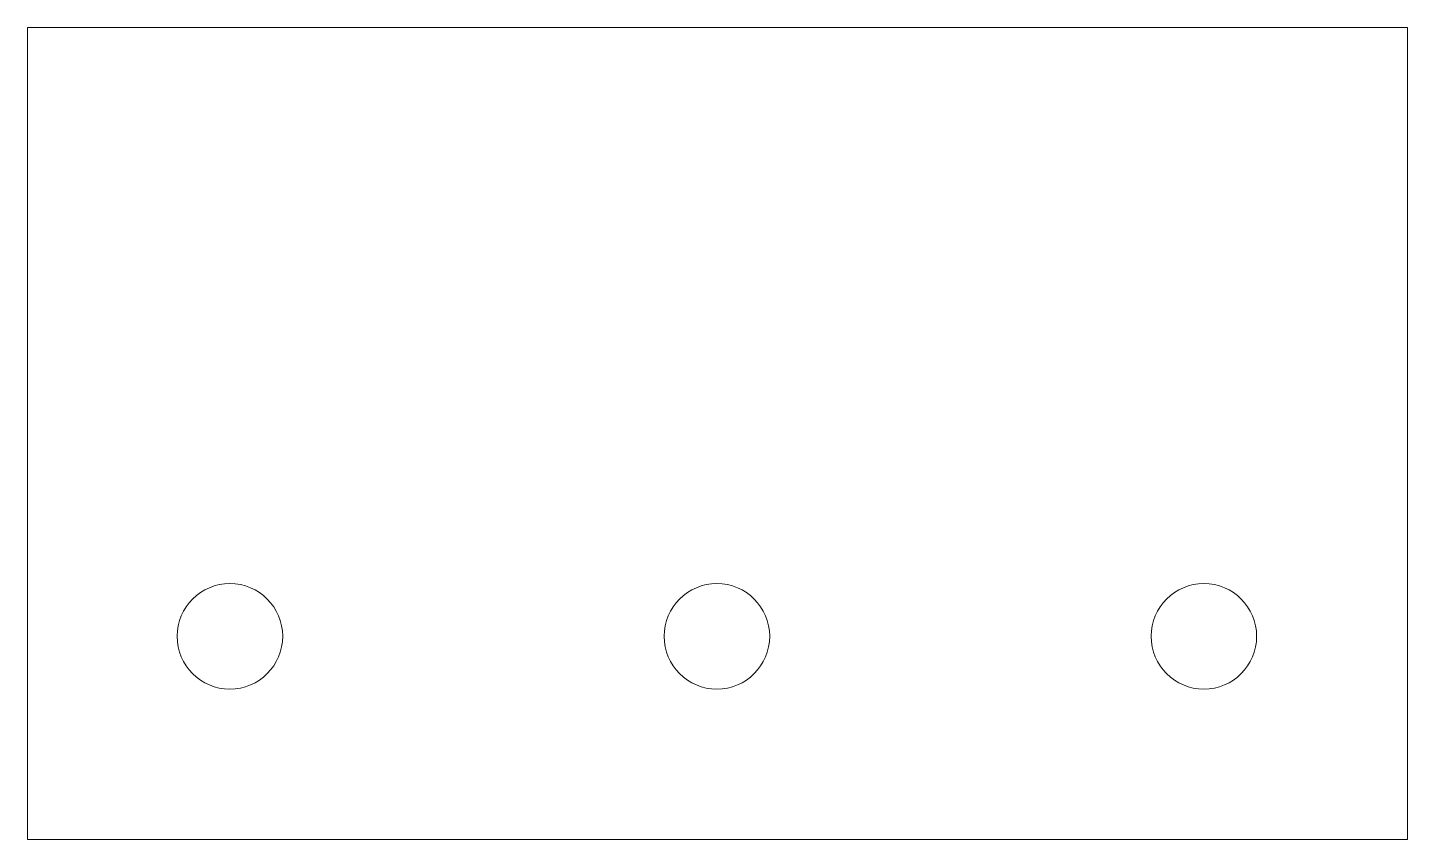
# Model space of a CAD drawing. Header units: millimetres. Extents: x 17494 to 17834, y 22921 to 23121.
import ezdxf

# ---------------------------------------------------------------- set-up
doc = ezdxf.new("R2010")
doc.units = ezdxf.units.MM
doc.header["$LTSCALE"] = 250
doc.layers.add('Part', color=7, linetype='Continuous', lineweight=0)

msp = doc.modelspace()

# ---------------------------------------------------------------- linework, layer by layer
at = {"layer": 'Part', "color": 3}
for p, q in [((17493.84, 22921.04), (17493.84, 23121.04)), ((17493.84, 23121.04), (17833.84, 23121.04)), ((17833.84, 23121.04), (17833.84, 22921.04)), ((17833.84, 22921.04), (17493.84, 22921.04))]:
    msp.add_line(p, q, dxfattribs=at)
for centre in [(17543.7, 22971.07), (17663.7, 22971.07), (17783.7, 22971.07)]:
    msp.add_circle(centre, 13, dxfattribs=at)

doc.saveas('drawing.dxf')
